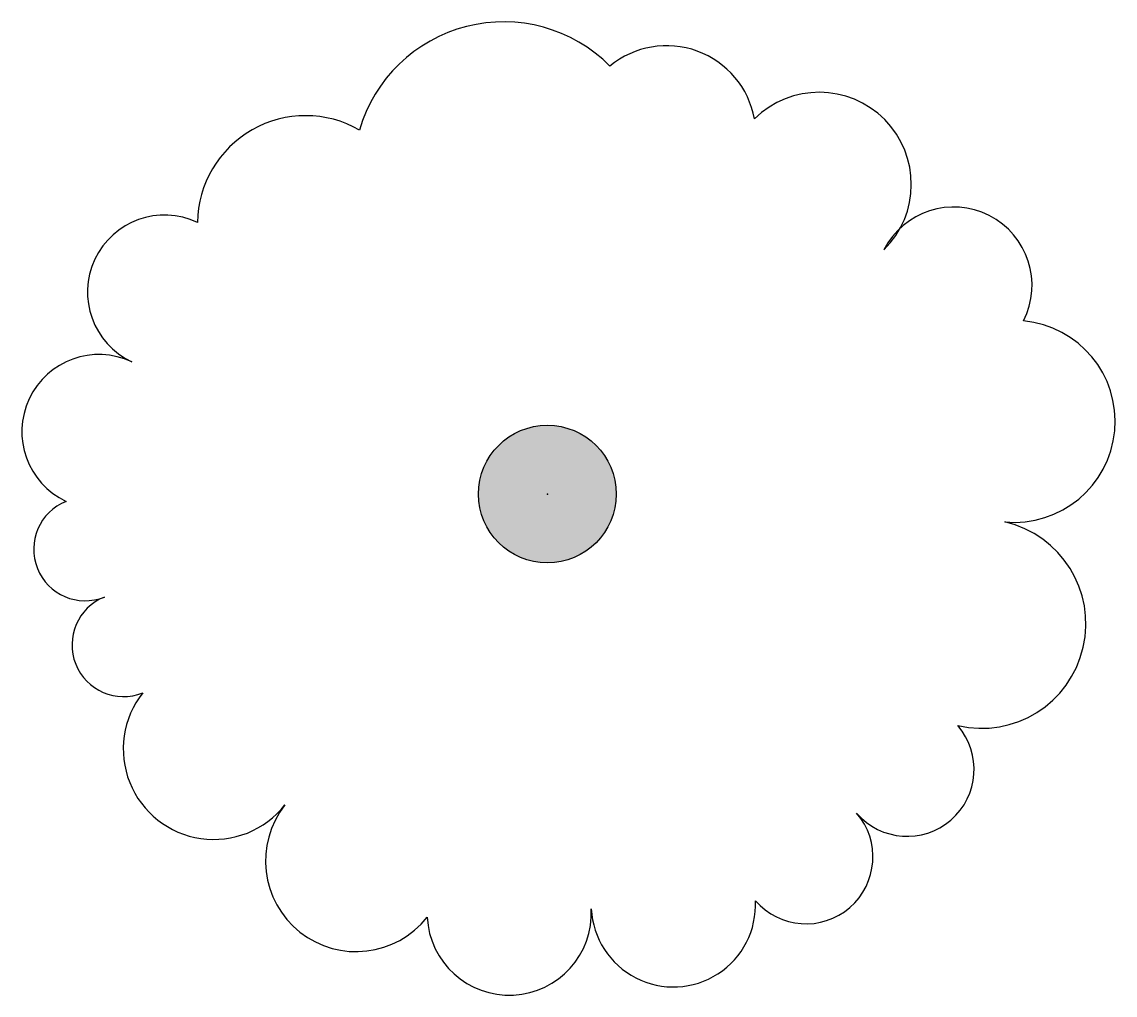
# Model space of a CAD drawing. Extents: x -1.91 to 2.06, y -1.82 to 1.72.
import ezdxf

# ---------------------------------------------------------------- set-up
doc = ezdxf.new("R2010")
doc.units = 0
doc.header["$MEASUREMENT"] = 0
doc.layers.add('SEPTICAD', color=7, linetype='CONTINUOUS')

msp = doc.modelspace()

# ---------------------------------------------------------------- hatches: boundary and pattern name
at = {"layer": 'SEPTICAD', "linetype": 'ByBlock'}
msp.add_hatch(color=256, dxfattribs=at).paths.add_polyline_path([(0.25, 0, 1), (-0.25, 0, 1)])

# ---------------------------------------------------------------- linework, layer by layer
at = {"layer": 'SEPTICAD'}
msp.add_lwpolyline([(-0.9533, -1.1296, 1), (-0.4366, -1.537, 1), (0.1597, -1.5072, 1), (0.7559, -1.4774, 1), (1.1235, -1.1594, 1), (1.4912, -0.8414, 1), (1.6621, -0.1012, 1), (1.7297, 0.6292, 1), (1.2229, 0.8876, 1), (0.7526, 1.363, 0.571429), (0.2272, 1.555, 0.571429), (-0.6822, 1.3226, 0.571429), (-1.2712, 0.987, 1), (-1.5097, 0.4802, 1), (-1.7482, -0.0266, 1), (-1.6091, -0.3744, 1), (-1.47, -0.7222, 1)], format="xyb", close=True, dxfattribs=at)
at = {"layer": 'SEPTICAD', "linetype": 'ByBlock'}
msp.add_circle((0, 0), 0.25, dxfattribs=at)
msp.add_point((0, 0), dxfattribs=at)
at = {"layer": 'SEPTICAD'}
msp.add_point((0, 0), dxfattribs=at)

doc.saveas('drawing.dxf')
